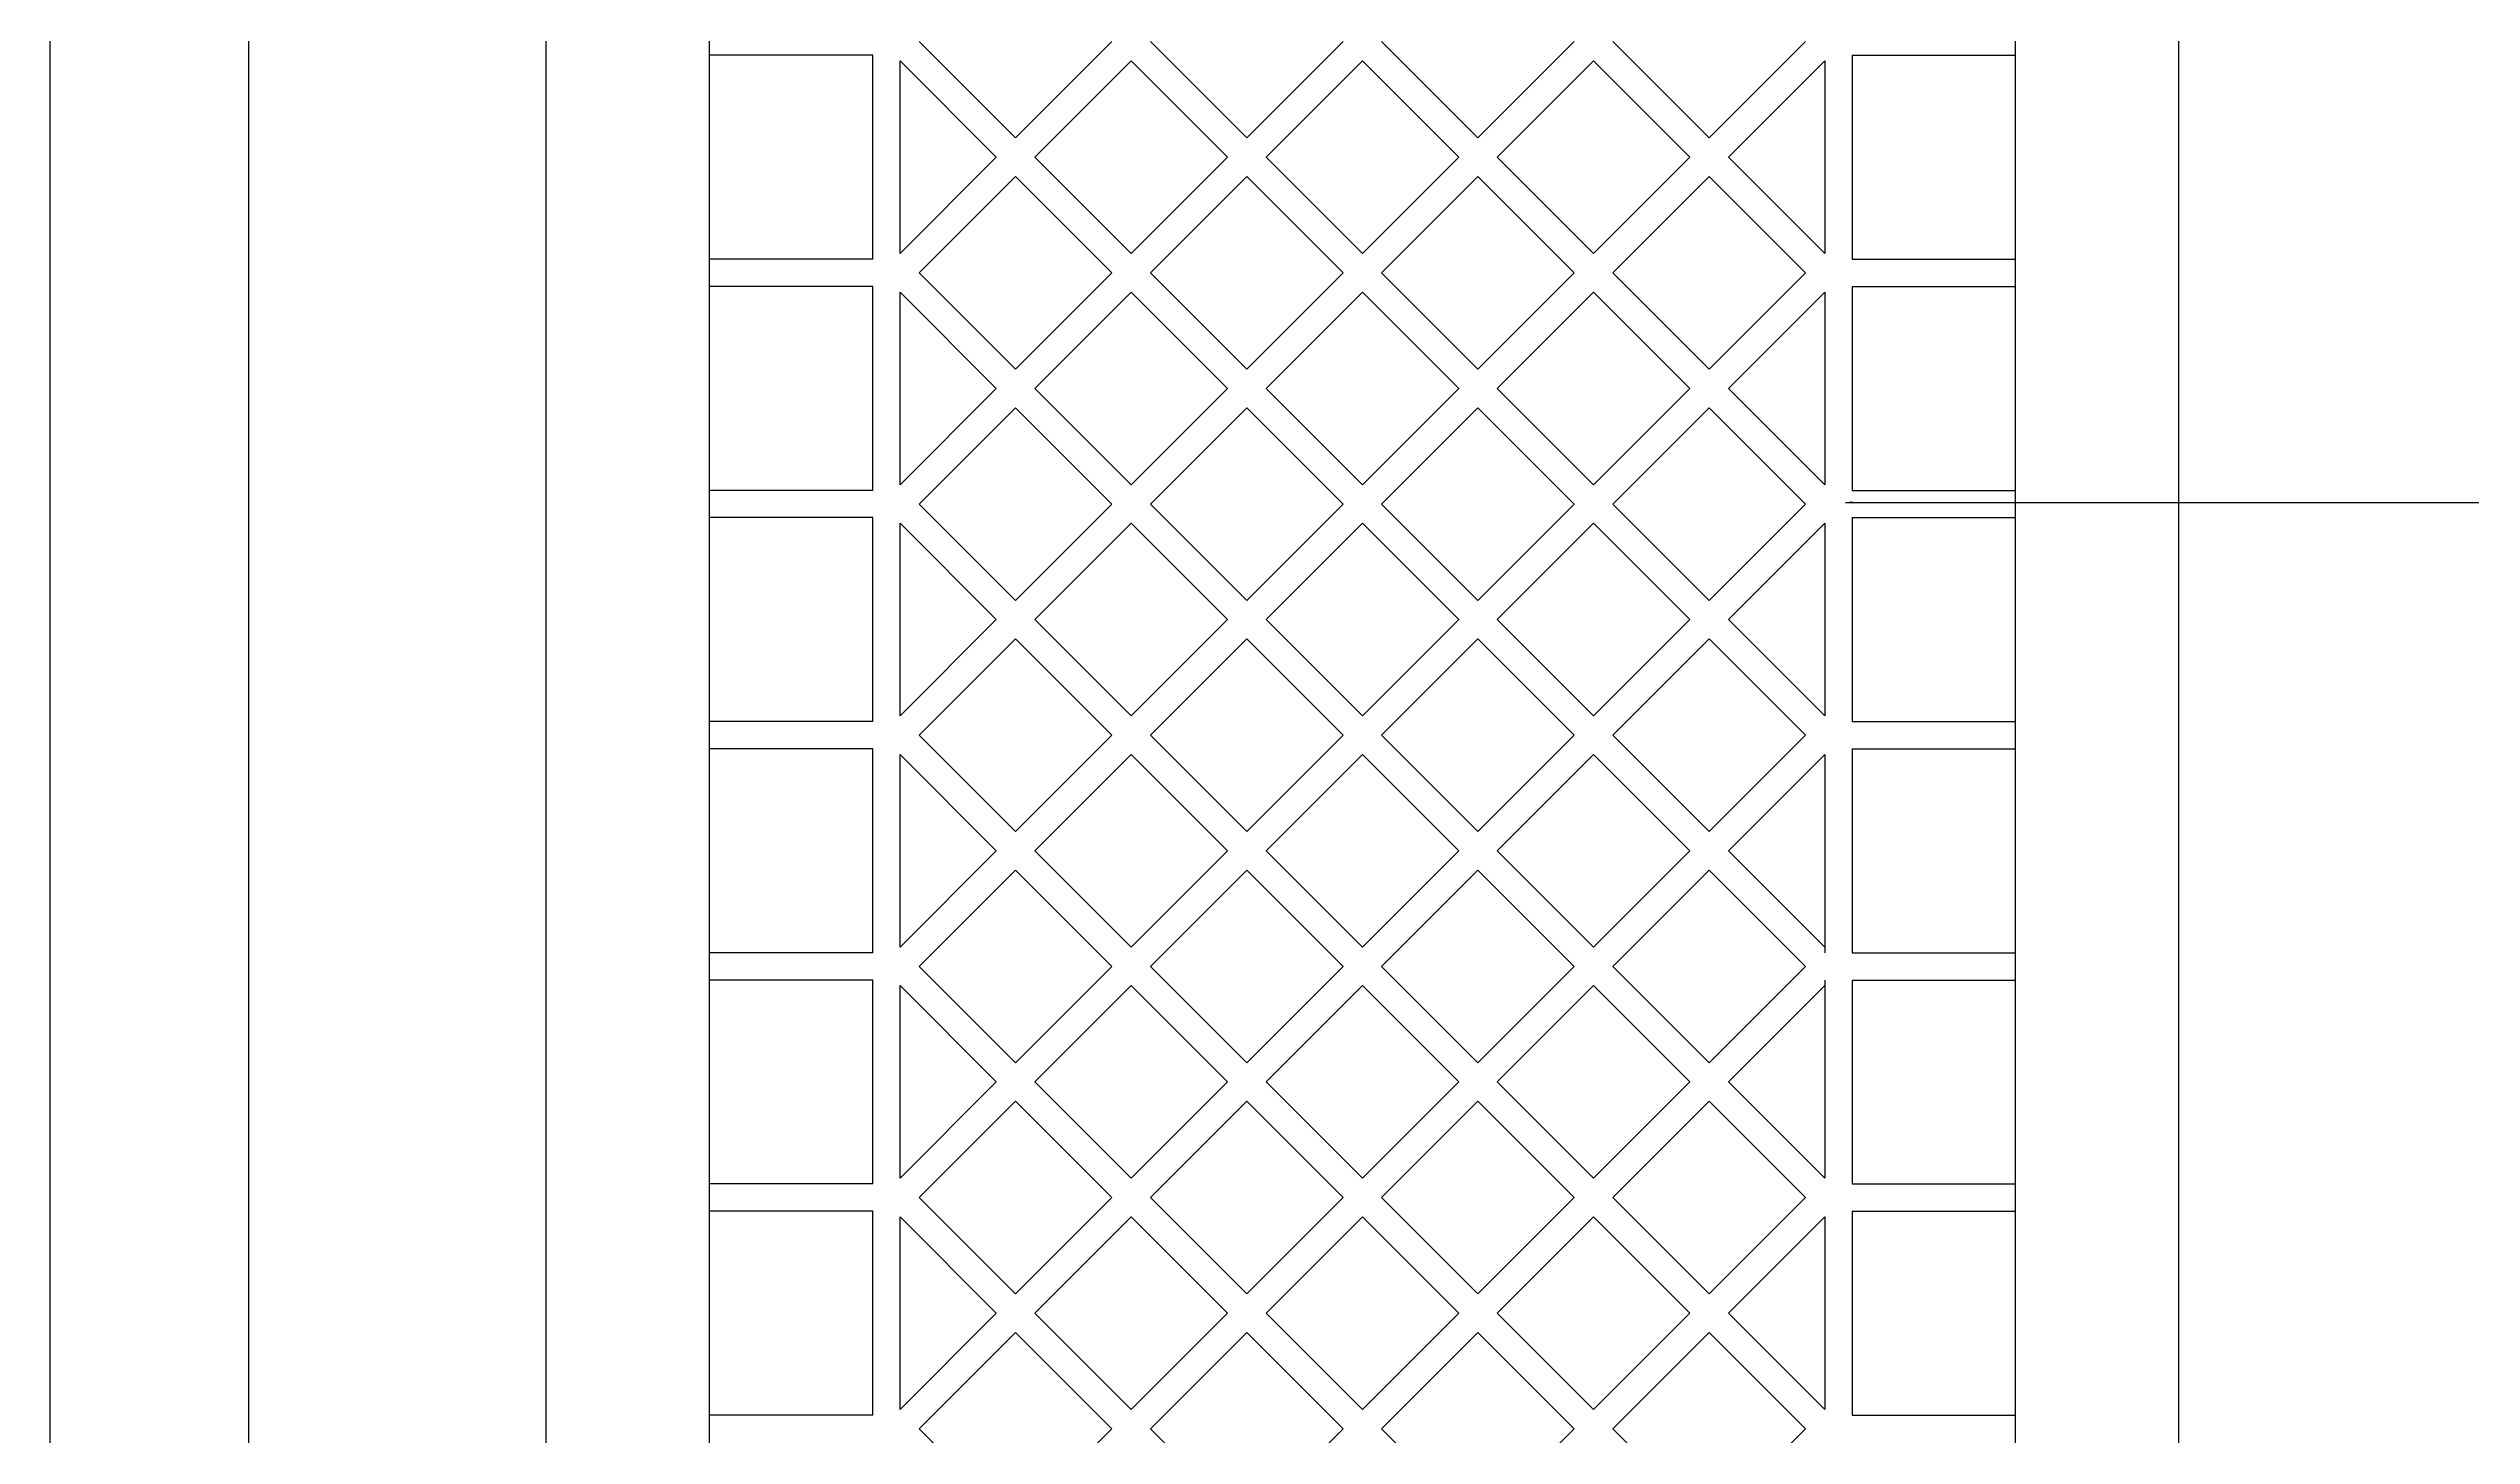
# Model space of a CAD drawing. Header units: metres. Extents: x 456 to 5370, y 49 to 3468.
# Drawn here: x 456 to 1346, y 1784 to 2293 of the extents above; entities that cross this region are included whole.
import ezdxf

# ---------------------------------------------------------------- set-up
doc = ezdxf.new("R2010")
doc.units = ezdxf.units.M
doc.dimstyles.get("Standard").update_dxf_attribs({"dimtxt": 2.5, "dimasz": 2.5, "dimexe": 1.25, "dimexo": 0.625, "dimtad": 1, "dimcen": 2.5, "dimazin": 3, "dimtfac": 1, "dimtmove": 0, "dimatfit": 3})

# ---------------------------------------------------------------- blocks, each defined once
blk = doc.blocks.new('_CLOSEDFILLED')
at = {"color": 0, "linetype": 'BYBLOCK'}
blk.add_solid([(-1, 0.2), (0, 0), (-1, -0.2)], dxfattribs=at)
blk = doc.blocks.new('*D2')
for p, q in [((456.92, 3121.51), (456.92, 1659.51)), ((456.67, 1659.51), (456.42, 1659.51)), ((456.92, 621.77), (456.92, 1659.51)), ((456.92, 1659.51), (456.92, 1659.51)), ((457.17, 1659.51), (457.42, 1659.51))]:
    blk.add_line(p, q)
at = {"layer": 'Defpoints'}
for p in [(456.92, 3121.51), (456.92, 1659.51), (456.92, 621.77)]:
    blk.add_point(p, dxfattribs=at)
at = {"xscale": 0.25, "yscale": 0.25}
blk.add_blockref('_CLOSEDFILLED', (456.92, 1659.51), dxfattribs=at)
at = {"xscale": 0.25, "yscale": 0.25, "rotation": 180}
blk.add_blockref('_CLOSEDFILLED', (456.92, 1659.51), dxfattribs=at)
at = {"insert": (456.92, 1660.635), "char_height": 1, "attachment_point": 5}
blk.add_mtext('0', dxfattribs=at)
blk = doc.blocks.new('*D6')
for p, q in [((529.85, 2790.17), (529.85, 1659.51)), ((529.6, 1659.51), (529.35, 1659.51)), ((529.85, 953.11), (529.85, 1659.51)), ((529.85, 1659.51), (529.85, 1659.51)), ((530.1, 1659.51), (530.35, 1659.51))]:
    blk.add_line(p, q)
at = {"layer": 'Defpoints'}
for p in [(529.85, 2790.17), (529.85, 1659.51), (529.85, 953.11)]:
    blk.add_point(p, dxfattribs=at)
at = {"xscale": 0.25, "yscale": 0.25}
blk.add_blockref('_CLOSEDFILLED', (529.85, 1659.51), dxfattribs=at)
at = {"xscale": 0.25, "yscale": 0.25, "rotation": 180}
blk.add_blockref('_CLOSEDFILLED', (529.85, 1659.51), dxfattribs=at)
at = {"insert": (529.85, 1660.635), "char_height": 1, "attachment_point": 5}
blk.add_mtext('0', dxfattribs=at)

msp = doc.modelspace()

# ---------------------------------------------------------------- linework, layer by layer
for p, q in [((638.94, 3121.51, 1699.61), (638.94, 621.77, 1699.61)), ((1238.38, 621.77, 1699.61), (1238.38, 3121.51, 1699.61)), ((698.94, 2790.17, 1699.61), (698.94, 953.11, 1699.61)), ((1178.38, 953.11, 1699.61), (1178.38, 2790.17, 1699.61)), ((811.38, 2260.55, 1699.61), (776.03, 2295.91, 1699.61)), ((811.38, 2260.55, 1699.61), (846.74, 2295.91, 1699.61)), ((896.24, 2260.55, 1699.61), (860.88, 2295.91, 1699.61)), ((896.24, 2260.55, 1699.61), (931.59, 2295.91, 1699.61)), ((981.09, 2260.55, 1699.61), (945.73, 2295.91, 1699.61)), ((981.09, 2260.55, 1699.61), (1016.45, 2295.91, 1699.61)), ((1065.94, 2260.55, 1699.61), (1030.59, 2295.91, 1699.61)), ((1065.94, 2260.55, 1699.61), (1101.3, 2295.91, 1699.61)), ((758.96, 2290.91, 1699.61), (698.94, 2290.91, 1699.61)), ((758.96, 2216.05, 1699.61), (758.96, 2290.91, 1699.61)), ((768.96, 2218.12, 1699.61), (768.96, 2288.83, 1699.61)), ((804.31, 2253.48, 1699.61), (768.96, 2288.83, 1699.61)), ((818.46, 2253.48, 1699.61), (853.81, 2288.83, 1699.61)), ((889.17, 2253.48, 1699.61), (853.81, 2288.83, 1699.61)), ((903.31, 2253.48, 1699.61), (938.66, 2288.83, 1699.61)), ((974.02, 2253.48, 1699.61), (938.66, 2288.83, 1699.61)), ((988.16, 2253.48, 1699.61), (1023.52, 2288.83, 1699.61)), ((1058.87, 2253.48, 1699.61), (1023.52, 2288.83, 1699.61)), ((1073.01, 2253.48, 1699.61), (1108.37, 2288.83, 1699.61)), ((1108.37, 2288.83, 1699.61), (1108.37, 2218.12, 1699.61)), ((1118.37, 2290.91, 1699.61), (1118.37, 2216.05, 1699.61)), ((1118.37, 2290.91, 1699.61), (1178.38, 2290.91, 1699.61)), ((768.96, 2218.12, 1699.61), (804.31, 2253.48, 1699.61)), ((853.81, 2218.12, 1699.61), (818.46, 2253.48, 1699.61)), ((853.81, 2218.12, 1699.61), (889.17, 2253.48, 1699.61)), ((938.66, 2218.12, 1699.61), (903.31, 2253.48, 1699.61)), ((938.66, 2218.12, 1699.61), (974.02, 2253.48, 1699.61)), ((1023.52, 2218.12, 1699.61), (988.16, 2253.48, 1699.61)), ((1023.52, 2218.12, 1699.61), (1058.87, 2253.48, 1699.61)), ((1108.37, 2218.12, 1699.61), (1073.01, 2253.48, 1699.61)), ((776.03, 2211.05, 1699.61), (811.38, 2246.41, 1699.61)), ((846.74, 2211.05, 1699.61), (811.38, 2246.41, 1699.61)), ((860.88, 2211.05, 1699.61), (896.24, 2246.41, 1699.61)), ((931.59, 2211.05, 1699.61), (896.24, 2246.41, 1699.61)), ((945.73, 2211.05, 1699.61), (981.09, 2246.41, 1699.61)), ((1016.45, 2211.05, 1699.61), (981.09, 2246.41, 1699.61)), ((1030.59, 2211.05, 1699.61), (1065.94, 2246.41, 1699.61)), ((1101.3, 2211.05, 1699.61), (1065.94, 2246.41, 1699.61)), ((758.96, 2216.05, 1699.61), (698.94, 2216.05, 1699.61)), ((1118.37, 2216.05, 1699.61), (1178.38, 2216.05, 1699.61)), ((758.96, 2206.05, 1699.61), (698.94, 2206.05, 1699.61)), ((758.96, 2131.2, 1699.61), (758.96, 2206.05, 1699.61)), ((811.38, 2175.7, 1699.61), (776.03, 2211.05, 1699.61)), ((811.38, 2175.7, 1699.61), (846.74, 2211.05, 1699.61)), ((896.24, 2175.7, 1699.61), (860.88, 2211.05, 1699.61)), ((896.24, 2175.7, 1699.61), (931.59, 2211.05, 1699.61)), ((981.09, 2175.7, 1699.61), (945.73, 2211.05, 1699.61)), ((981.09, 2175.7, 1699.61), (1016.45, 2211.05, 1699.61)), ((1065.94, 2175.7, 1699.61), (1030.59, 2211.05, 1699.61)), ((1065.94, 2175.7, 1699.61), (1101.3, 2211.05, 1699.61)), ((1118.37, 2206.05, 1699.61), (1118.37, 2131.2, 1699.61)), ((1118.37, 2206.05, 1699.61), (1178.38, 2206.05, 1699.61)), ((768.96, 2133.27, 1699.61), (768.96, 2203.98, 1699.61)), ((804.31, 2168.63, 1699.61), (768.96, 2203.98, 1699.61)), ((818.46, 2168.63, 1699.61), (853.81, 2203.98, 1699.61)), ((889.17, 2168.63, 1699.61), (853.81, 2203.98, 1699.61)), ((903.31, 2168.63, 1699.61), (938.66, 2203.98, 1699.61)), ((974.02, 2168.63, 1699.61), (938.66, 2203.98, 1699.61)), ((988.16, 2168.63, 1699.61), (1023.52, 2203.98, 1699.61)), ((1058.87, 2168.63, 1699.61), (1023.52, 2203.98, 1699.61)), ((1073.01, 2168.63, 1699.61), (1108.37, 2203.98, 1699.61)), ((1108.37, 2203.98, 1699.61), (1108.37, 2133.27, 1699.61)), ((768.96, 2133.27, 1699.61), (804.31, 2168.63, 1699.61)), ((776.03, 2126.2, 1699.61), (811.38, 2161.55, 1699.61)), ((846.74, 2126.2, 1699.61), (811.38, 2161.55, 1699.61)), ((853.81, 2133.27, 1699.61), (818.46, 2168.63, 1699.61)), ((853.81, 2133.27, 1699.61), (889.17, 2168.63, 1699.61)), ((860.88, 2126.2, 1699.61), (896.24, 2161.55, 1699.61)), ((931.59, 2126.2, 1699.61), (896.24, 2161.55, 1699.61)), ((938.66, 2133.27, 1699.61), (903.31, 2168.63, 1699.61)), ((938.66, 2133.27, 1699.61), (974.02, 2168.63, 1699.61)), ((945.73, 2126.2, 1699.61), (981.09, 2161.55, 1699.61)), ((1016.45, 2126.2, 1699.61), (981.09, 2161.55, 1699.61)), ((1023.52, 2133.27, 1699.61), (988.16, 2168.63, 1699.61)), ((1023.52, 2133.27, 1699.61), (1058.87, 2168.63, 1699.61)), ((1030.59, 2126.2, 1699.61), (1065.94, 2161.55, 1699.61)), ((1101.3, 2126.2, 1699.61), (1065.94, 2161.55, 1699.61)), ((1108.37, 2133.27, 1699.61), (1073.01, 2168.63, 1699.61)), ((758.96, 2131.2, 1699.61), (698.94, 2131.2, 1699.61)), ((811.38, 2090.84, 1699.61), (776.03, 2126.2, 1699.61)), ((811.38, 2090.84, 1699.61), (846.74, 2126.2, 1699.61)), ((896.24, 2090.84, 1699.61), (860.88, 2126.2, 1699.61)), ((896.24, 2090.84, 1699.61), (931.59, 2126.2, 1699.61)), ((981.09, 2090.84, 1699.61), (945.73, 2126.2, 1699.61)), ((981.09, 2090.84, 1699.61), (1016.45, 2126.2, 1699.61)), ((1065.94, 2090.84, 1699.61), (1030.59, 2126.2, 1699.61)), ((1065.94, 2090.84, 1699.61), (1101.3, 2126.2, 1699.61)), ((1118.37, 2131.2, 1699.61), (1178.38, 2131.2, 1699.61)), ((758.96, 2121.2, 1699.61), (698.94, 2121.2, 1699.61)), ((758.96, 2046.35, 1699.61), (758.96, 2121.2, 1699.61)), ((768.96, 2048.42, 1699.61), (768.96, 2119.13, 1699.61)), ((804.31, 2083.77, 1699.61), (768.96, 2119.13, 1699.61)), ((818.46, 2083.77, 1699.61), (853.81, 2119.13, 1699.61)), ((889.17, 2083.77, 1699.61), (853.81, 2119.13, 1699.61)), ((903.31, 2083.77, 1699.61), (938.66, 2119.13, 1699.61)), ((974.02, 2083.77, 1699.61), (938.66, 2119.13, 1699.61)), ((988.16, 2083.77, 1699.61), (1023.52, 2119.13, 1699.61)), ((1058.87, 2083.77, 1699.61), (1023.52, 2119.13, 1699.61)), ((1073.01, 2083.77, 1699.61), (1108.37, 2119.13, 1699.61)), ((1108.37, 2119.13, 1699.61), (1108.37, 2048.42, 1699.61)), ((1118.37, 2121.2, 1699.61), (1118.37, 2046.35, 1699.61)), ((1118.37, 2121.2, 1699.61), (1178.38, 2121.2, 1699.61)), ((768.96, 2048.42, 1699.61), (804.31, 2083.77, 1699.61)), ((853.81, 2048.42, 1699.61), (818.46, 2083.77, 1699.61)), ((853.81, 2048.42, 1699.61), (889.17, 2083.77, 1699.61)), ((938.66, 2048.42, 1699.61), (903.31, 2083.77, 1699.61)), ((938.66, 2048.42, 1699.61), (974.02, 2083.77, 1699.61)), ((1023.52, 2048.42, 1699.61), (988.16, 2083.77, 1699.61)), ((1023.52, 2048.42, 1699.61), (1058.87, 2083.77, 1699.61)), ((1108.37, 2048.42, 1699.61), (1073.01, 2083.77, 1699.61)), ((776.03, 2041.35, 1699.61), (811.38, 2076.7, 1699.61)), ((846.74, 2041.35, 1699.61), (811.38, 2076.7, 1699.61)), ((860.88, 2041.35, 1699.61), (896.24, 2076.7, 1699.61)), ((931.59, 2041.35, 1699.61), (896.24, 2076.7, 1699.61)), ((945.73, 2041.35, 1699.61), (981.09, 2076.7, 1699.61)), ((1016.45, 2041.35, 1699.61), (981.09, 2076.7, 1699.61)), ((1030.59, 2041.35, 1699.61), (1065.94, 2076.7, 1699.61)), ((1101.3, 2041.35, 1699.61), (1065.94, 2076.7, 1699.61)), ((758.96, 2046.35, 1699.61), (698.94, 2046.35, 1699.61)), ((1118.37, 2046.35, 1699.61), (1178.38, 2046.35, 1699.61)), ((811.38, 2005.99, 1699.61), (776.03, 2041.35, 1699.61)), ((811.38, 2005.99, 1699.61), (846.74, 2041.35, 1699.61)), ((896.24, 2005.99, 1699.61), (860.88, 2041.35, 1699.61)), ((896.24, 2005.99, 1699.61), (931.59, 2041.35, 1699.61)), ((981.09, 2005.99, 1699.61), (945.73, 2041.35, 1699.61)), ((981.09, 2005.99, 1699.61), (1016.45, 2041.35, 1699.61)), ((1065.94, 2005.99, 1699.61), (1030.59, 2041.35, 1699.61)), ((1065.94, 2005.99, 1699.61), (1101.3, 2041.35, 1699.61)), ((758.96, 2036.35, 1699.61), (698.94, 2036.35, 1699.61)), ((758.96, 1961.49, 1699.61), (758.96, 2036.35, 1699.61)), ((768.96, 1963.56, 1699.61), (768.96, 2034.28, 1699.61)), ((804.31, 1998.92, 1699.61), (768.96, 2034.28, 1699.61)), ((818.46, 1998.92, 1699.61), (853.81, 2034.28, 1699.61)), ((889.17, 1998.92, 1699.61), (853.81, 2034.28, 1699.61)), ((903.31, 1998.92, 1699.61), (938.66, 2034.28, 1699.61)), ((974.02, 1998.92, 1699.61), (938.66, 2034.28, 1699.61)), ((988.16, 1998.92, 1699.61), (1023.52, 2034.28, 1699.61)), ((1058.87, 1998.92, 1699.61), (1023.52, 2034.28, 1699.61)), ((1073.01, 1998.92, 1699.61), (1108.37, 2034.28, 1699.61)), ((1108.37, 2034.28, 1699.61), (1108.37, 1961.49, 1699.61)), ((1118.37, 2036.35, 1699.61), (1118.37, 1961.49, 1699.61)), ((1118.37, 2036.35, 1699.61), (1178.38, 2036.35, 1699.61)), ((768.96, 1963.56, 1699.61), (804.31, 1998.92, 1699.61)), ((853.81, 1963.56, 1699.61), (818.46, 1998.92, 1699.61)), ((853.81, 1963.56, 1699.61), (889.17, 1998.92, 1699.61)), ((938.66, 1963.56, 1699.61), (903.31, 1998.92, 1699.61)), ((938.66, 1963.56, 1699.61), (974.02, 1998.92, 1699.61)), ((1023.52, 1963.56, 1699.61), (988.16, 1998.92, 1699.61)), ((1023.52, 1963.56, 1699.61), (1058.87, 1998.92, 1699.61)), ((1108.37, 1963.56, 1699.61), (1073.01, 1998.92, 1699.61)), ((776.03, 1956.49, 1699.61), (811.38, 1991.85, 1699.61)), ((846.74, 1956.49, 1699.61), (811.38, 1991.85, 1699.61)), ((860.88, 1956.49, 1699.61), (896.24, 1991.85, 1699.61)), ((931.59, 1956.49, 1699.61), (896.24, 1991.85, 1699.61)), ((945.73, 1956.49, 1699.61), (981.09, 1991.85, 1699.61)), ((1016.45, 1956.49, 1699.61), (981.09, 1991.85, 1699.61)), ((1030.59, 1956.49, 1699.61), (1065.94, 1991.85, 1699.61)), ((1101.3, 1956.49, 1699.61), (1065.94, 1991.85, 1699.61)), ((758.96, 1961.49, 1699.61), (698.94, 1961.49, 1699.61)), ((1118.37, 1961.49, 1699.61), (1178.38, 1961.49, 1699.61)), ((758.96, 1951.49, 1699.61), (698.94, 1951.49, 1699.61)), ((758.96, 1876.64, 1699.61), (758.96, 1951.49, 1699.61)), ((768.96, 1878.71, 1699.61), (768.96, 1949.42, 1699.61)), ((804.31, 1914.07, 1699.61), (768.96, 1949.42, 1699.61)), ((811.38, 1921.14, 1699.61), (776.03, 1956.49, 1699.61)), ((811.38, 1921.14, 1699.61), (846.74, 1956.49, 1699.61)), ((818.46, 1914.07, 1699.61), (853.81, 1949.42, 1699.61)), ((889.17, 1914.07, 1699.61), (853.81, 1949.42, 1699.61)), ((896.24, 1921.14, 1699.61), (860.88, 1956.49, 1699.61)), ((896.24, 1921.14, 1699.61), (931.59, 1956.49, 1699.61)), ((903.31, 1914.07, 1699.61), (938.66, 1949.42, 1699.61)), ((974.02, 1914.07, 1699.61), (938.66, 1949.42, 1699.61)), ((981.09, 1921.14, 1699.61), (945.73, 1956.49, 1699.61)), ((981.09, 1921.14, 1699.61), (1016.45, 1956.49, 1699.61)), ((988.16, 1914.07, 1699.61), (1023.52, 1949.42, 1699.61)), ((1058.87, 1914.07, 1699.61), (1023.52, 1949.42, 1699.61)), ((1065.94, 1921.14, 1699.61), (1030.59, 1956.49, 1699.61)), ((1065.94, 1921.14, 1699.61), (1101.3, 1956.49, 1699.61)), ((1073.01, 1914.07, 1699.61), (1108.37, 1949.42, 1699.61)), ((1108.37, 1951.49, 1699.61), (1108.37, 1878.71, 1699.61)), ((1118.37, 1951.49, 1699.61), (1118.37, 1876.64, 1699.61)), ((1118.37, 1951.49, 1699.61), (1178.38, 1951.49, 1699.61)), ((768.96, 1878.71, 1699.61), (804.31, 1914.07, 1699.61)), ((853.81, 1878.71, 1699.61), (818.46, 1914.07, 1699.61)), ((853.81, 1878.71, 1699.61), (889.17, 1914.07, 1699.61)), ((938.66, 1878.71, 1699.61), (903.31, 1914.07, 1699.61)), ((938.66, 1878.71, 1699.61), (974.02, 1914.07, 1699.61)), ((1023.52, 1878.71, 1699.61), (988.16, 1914.07, 1699.61)), ((1023.52, 1878.71, 1699.61), (1058.87, 1914.07, 1699.61)), ((1108.37, 1878.71, 1699.61), (1073.01, 1914.07, 1699.61)), ((776.03, 1871.64, 1699.61), (811.38, 1907, 1699.61)), ((846.74, 1871.64, 1699.61), (811.38, 1907, 1699.61)), ((860.88, 1871.64, 1699.61), (896.24, 1907, 1699.61)), ((931.59, 1871.64, 1699.61), (896.24, 1907, 1699.61)), ((945.73, 1871.64, 1699.61), (981.09, 1907, 1699.61)), ((1016.45, 1871.64, 1699.61), (981.09, 1907, 1699.61)), ((1030.59, 1871.64, 1699.61), (1065.94, 1907, 1699.61)), ((1101.3, 1871.64, 1699.61), (1065.94, 1907, 1699.61)), ((758.96, 1876.64, 1699.61), (698.94, 1876.64, 1699.61)), ((1118.37, 1876.64, 1699.61), (1178.38, 1876.64, 1699.61)), ((811.38, 1836.29, 1699.61), (776.03, 1871.64, 1699.61)), ((811.38, 1836.29, 1699.61), (846.74, 1871.64, 1699.61)), ((896.24, 1836.29, 1699.61), (860.88, 1871.64, 1699.61)), ((896.24, 1836.29, 1699.61), (931.59, 1871.64, 1699.61)), ((981.09, 1836.29, 1699.61), (945.73, 1871.64, 1699.61)), ((981.09, 1836.29, 1699.61), (1016.45, 1871.64, 1699.61)), ((1065.94, 1836.29, 1699.61), (1030.59, 1871.64, 1699.61)), ((1065.94, 1836.29, 1699.61), (1101.3, 1871.64, 1699.61)), ((758.96, 1866.64, 1699.61), (698.94, 1866.64, 1699.61)), ((758.96, 1791.79, 1699.61), (758.96, 1866.64, 1699.61)), ((768.96, 1793.86, 1699.61), (768.96, 1864.57, 1699.61)), ((804.31, 1829.21, 1699.61), (768.96, 1864.57, 1699.61)), ((818.46, 1829.21, 1699.61), (853.81, 1864.57, 1699.61)), ((889.17, 1829.21, 1699.61), (853.81, 1864.57, 1699.61)), ((903.31, 1829.21, 1699.61), (938.66, 1864.57, 1699.61)), ((974.02, 1829.21, 1699.61), (938.66, 1864.57, 1699.61)), ((988.16, 1829.21, 1699.61), (1023.52, 1864.57, 1699.61)), ((1058.87, 1829.21, 1699.61), (1023.52, 1864.57, 1699.61)), ((1073.01, 1829.21, 1699.61), (1108.37, 1864.57, 1699.61)), ((1108.37, 1864.57, 1699.61), (1108.37, 1793.86, 1699.61)), ((1118.37, 1866.64, 1699.61), (1118.37, 1791.79, 1699.61)), ((1118.37, 1866.64, 1699.61), (1178.38, 1866.64, 1699.61)), ((768.96, 1793.86, 1699.61), (804.31, 1829.21, 1699.61)), ((853.81, 1793.86, 1699.61), (818.46, 1829.21, 1699.61)), ((853.81, 1793.86, 1699.61), (889.17, 1829.21, 1699.61)), ((938.66, 1793.86, 1699.61), (903.31, 1829.21, 1699.61)), ((938.66, 1793.86, 1699.61), (974.02, 1829.21, 1699.61)), ((1023.52, 1793.86, 1699.61), (988.16, 1829.21, 1699.61)), ((1023.52, 1793.86, 1699.61), (1058.87, 1829.21, 1699.61)), ((1108.37, 1793.86, 1699.61), (1073.01, 1829.21, 1699.61)), ((776.03, 1786.79, 1699.61), (811.38, 1822.14, 1699.61)), ((846.74, 1786.79, 1699.61), (811.38, 1822.14, 1699.61)), ((860.88, 1786.79, 1699.61), (896.24, 1822.14, 1699.61)), ((931.59, 1786.79, 1699.61), (896.24, 1822.14, 1699.61)), ((945.73, 1786.79, 1699.61), (981.09, 1822.14, 1699.61)), ((1016.45, 1786.79, 1699.61), (981.09, 1822.14, 1699.61)), ((1030.59, 1786.79, 1699.61), (1065.94, 1822.14, 1699.61)), ((1101.3, 1786.79, 1699.61), (1065.94, 1822.14, 1699.61)), ((758.96, 1791.79, 1699.61), (698.94, 1791.79, 1699.61)), ((1118.37, 1791.79, 1699.61), (1178.38, 1791.79, 1699.61)), ((811.38, 1751.43, 1699.61), (776.03, 1786.79, 1699.61)), ((811.38, 1751.43, 1699.61), (846.74, 1786.79, 1699.61)), ((896.24, 1751.43, 1699.61), (860.88, 1786.79, 1699.61)), ((896.24, 1751.43, 1699.61), (931.59, 1786.79, 1699.61)), ((981.09, 1751.43, 1699.61), (945.73, 1786.79, 1699.61)), ((981.09, 1751.43, 1699.61), (1016.45, 1786.79, 1699.61)), ((1065.94, 1751.43, 1699.61), (1030.59, 1786.79, 1699.61)), ((1065.94, 1751.43, 1699.61), (1101.3, 1786.79, 1699.61))]:
    msp.add_line(p, q)

# ---------------------------------------------------------------- dimensions: what is measured, and where the dimension line sits
for base, p1, p2, picture, middle in [((456.92, 1659.51), (456.92, 3121.51, 1699.61), (456.92, 621.77, 1699.61), '*D2', (456.92, 1660.635)), ((529.85, 1659.51), (529.85, 953.11, 1699.61), (529.85, 2790.17, 1699.61), '*D6', (529.85, 1660.635))]:
    dim = msp.add_linear_dim(base=base, p1=p1, p2=p2, dimstyle='Standard')
    dim.commit()
    dim.dimension.update_dxf_attribs({"geometry": picture, "text_midpoint": middle})

# ---------------------------------------------------------------- leaders
msp.add_leader([(1116, 2126.77, 1699.61), (2139.9, 2126.77, 1699.61)], dimstyle='Standard')

doc.saveas('drawing.dxf')
